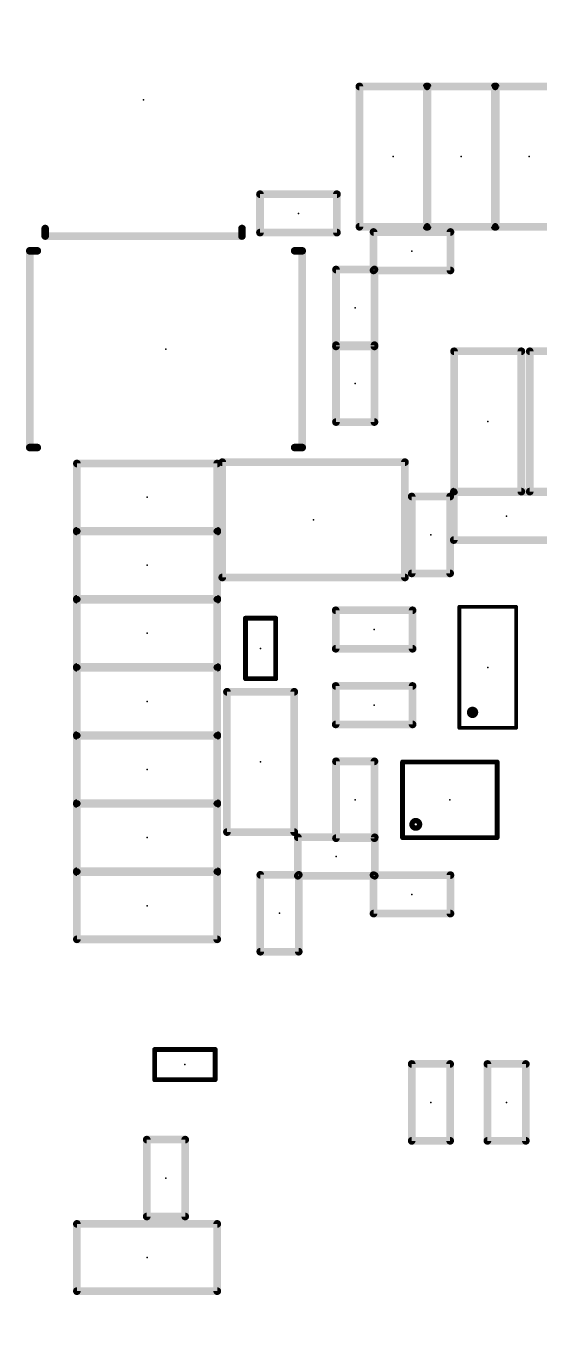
# Model space of a CAD drawing. Extents: x 0 to 169, y 0 to 191.
# Drawn here: x 59.1 to 72.66, y 116.97 to 151.25 of the extents above; entities that cross this region are included whole.
import ezdxf

# ---------------------------------------------------------------- set-up
doc = ezdxf.new("R2010")
doc.units = 0
for name, color, linetype in [('20', 7, 'CONTINUOUS'), ('21', 253, 'CONTINUOUS'), ('23', 7, 'CONTINUOUS')]:
    doc.layers.add(name, color=color, linetype=linetype)

msp = doc.modelspace()

# ---------------------------------------------------------------- linework, layer by layer
at = {"layer": '20', "const_width": 0.001}
msp.add_lwpolyline([(59.3, 100.6), (59.3, 154.1)], dxfattribs=at)
at = {"layer": '21'}
for points, const_width in [([(67.911, 145.9458), (67.911, 149.6542)], 0.2032), ([(67.911, 149.6542), (69.689, 149.6542)], 0.2032), ([(69.689, 149.6542), (69.689, 145.9458)], 0.2032), ([(69.711, 145.9458), (69.711, 149.6542)], 0.2032), ([(69.711, 149.6542), (71.489, 149.6542)], 0.2032), ([(71.489, 149.6542), (71.489, 145.9458)], 0.2032), ([(71.511, 145.9458), (71.511, 149.6542)], 0.2032), ([(71.511, 149.6542), (73.289, 149.6542)], 0.2032), ([(65.284, 145.792), (65.284, 146.808)], 0.2032), ([(65.284, 146.808), (67.316, 146.808)], 0.2032), ([(67.316, 146.808), (67.316, 145.792)], 0.2032), ([(59.608, 145.9), (59.608, 145.7)], 0.2), ([(59.608, 145.7), (64.808, 145.7)], 0.2), ([(64.808, 145.7), (64.808, 145.9)], 0.2), ([(67.316, 145.792), (65.284, 145.792)], 0.2032), ([(69.689, 145.9458), (67.911, 145.9458)], 0.2032), ([(68.284, 145.808), (70.316, 145.808)], 0.2032), ([(68.284, 144.792), (68.284, 145.808)], 0.2032), ([(71.489, 145.9458), (69.711, 145.9458)], 0.2032), ([(70.316, 145.808), (70.316, 144.792)], 0.2032), ([(73.289, 145.9458), (71.511, 145.9458)], 0.2032), ([(59.4, 145.31), (59.2, 145.31)], 0.2), ([(59.2, 145.31), (59.2, 140.11)], 0.2), ([(66.4, 145.31), (66.2, 145.31)], 0.2), ([(66.4, 140.11), (66.4, 145.31)], 0.2), ([(67.292, 142.784), (67.292, 144.816)], 0.2032), ([(67.292, 144.816), (68.308, 144.816)], 0.2032), ([(70.316, 144.792), (68.284, 144.792)], 0.2032), ([(68.308, 144.816), (68.308, 142.784)], 0.2032), ([(67.292, 140.784), (67.292, 142.816)], 0.2032), ([(67.292, 142.816), (68.308, 142.816)], 0.2032), ([(68.308, 142.784), (67.292, 142.784)], 0.2032), ([(68.308, 142.816), (68.308, 140.784)], 0.2032), ([(70.411, 138.9458), (70.411, 142.6542)], 0.2032), ([(70.411, 142.6542), (72.189, 142.6542)], 0.2032), ([(72.189, 142.6542), (72.189, 138.9458)], 0.2032), ([(72.411, 138.9458), (72.411, 142.6542)], 0.2032), ([(72.411, 142.6542), (74.189, 142.6542)], 0.2032), ([(68.308, 140.784), (67.292, 140.784)], 0.2032), ([(59.2, 140.11), (59.4, 140.11)], 0.2), ([(66.2, 140.11), (66.4, 140.11)], 0.2), ([(60.4458, 139.689), (64.1542, 139.689)], 0.2032), ([(60.4458, 137.911), (60.4458, 139.689)], 0.2032), ([(64.1542, 139.689), (64.1542, 137.911)], 0.2032), ([(64.287, 136.676), (64.287, 139.724)], 0.2032), ([(64.287, 139.724), (69.113, 139.724)], 0.2032), ([(69.113, 139.724), (69.113, 136.676)], 0.2032), ([(69.292, 136.784), (69.292, 138.816)], 0.2032), ([(69.292, 138.816), (70.308, 138.816)], 0.2032), ([(70.308, 138.816), (70.308, 136.784)], 0.2032), ([(70.403, 137.665), (70.403, 138.935)], 0.2032), ([(70.403, 138.935), (73.197, 138.935)], 0.2032), ([(72.189, 138.9458), (70.411, 138.9458)], 0.2032), ([(74.189, 138.9458), (72.411, 138.9458)], 0.2032), ([(64.1542, 137.911), (60.4458, 137.911)], 0.2032), ([(60.4458, 137.889), (64.1542, 137.889)], 0.2032), ([(60.4458, 136.111), (60.4458, 137.889)], 0.2032), ([(64.1542, 137.889), (64.1542, 136.111)], 0.2032), ([(73.197, 137.665), (70.403, 137.665)], 0.2032), ([(70.308, 136.784), (69.292, 136.784)], 0.2032), ([(69.113, 136.676), (64.287, 136.676)], 0.2032), ([(64.1542, 136.111), (60.4458, 136.111)], 0.2032), ([(60.4458, 136.089), (64.1542, 136.089)], 0.2032), ([(60.4458, 134.311), (60.4458, 136.089)], 0.2032), ([(64.1542, 136.089), (64.1542, 134.311)], 0.2032), ([(67.284, 134.792), (67.284, 135.808)], 0.2032), ([(67.284, 135.808), (69.316, 135.808)], 0.2032), ([(69.316, 135.808), (69.316, 134.792)], 0.2032), ([(70.55, 132.7), (70.55, 135.9)], 0.1), ([(70.55, 135.9), (72.05, 135.9)], 0.1), ([(70.75, 135.9), (71.84, 135.9)], 0.1), ([(72.05, 135.9), (72.05, 132.7)], 0.1), ([(64.9, 135.6), (65.7, 135.6)], 0.127), ([(64.9, 134), (64.9, 135.6)], 0.127), ([(65.7, 135.6), (65.7, 134)], 0.127), ([(69.316, 134.792), (67.284, 134.792)], 0.2032), ([(64.1542, 134.311), (60.4458, 134.311)], 0.2032), ([(60.4458, 134.289), (64.1542, 134.289)], 0.2032), ([(60.4458, 132.511), (60.4458, 134.289)], 0.2032), ([(64.1542, 134.289), (64.1542, 132.511)], 0.2032), ([(65.7, 134), (64.9, 134)], 0.127), ([(64.411, 129.9458), (64.411, 133.6542)], 0.2032), ([(64.411, 133.6542), (66.189, 133.6542)], 0.2032), ([(66.189, 133.6542), (66.189, 129.9458)], 0.2032), ([(67.284, 132.792), (67.284, 133.808)], 0.2032), ([(67.284, 133.808), (69.316, 133.808)], 0.2032), ([(69.316, 133.808), (69.316, 132.792)], 0.2032), ([(69.316, 132.792), (67.284, 132.792)], 0.2032), ([(72.05, 132.7), (70.55, 132.7)], 0.1), ([(64.1542, 132.511), (60.4458, 132.511)], 0.2032), ([(60.4458, 132.489), (64.1542, 132.489)], 0.2032), ([(60.4458, 130.711), (60.4458, 132.489)], 0.2032), ([(64.1542, 132.489), (64.1542, 130.711)], 0.2032), ([(67.292, 129.784), (67.292, 131.816)], 0.2032), ([(67.292, 131.816), (68.308, 131.816)], 0.2032), ([(68.308, 131.816), (68.308, 129.784)], 0.2032), ([(69.05, 129.8), (69.05, 131.8)], 0.127), ([(69.05, 131.8), (71.55, 131.8)], 0.127), ([(71.55, 131.8), (71.55, 129.8)], 0.127), ([(64.1542, 130.711), (60.4458, 130.711)], 0.2032), ([(60.4458, 130.689), (64.1542, 130.689)], 0.2032), ([(60.4458, 128.911), (60.4458, 130.689)], 0.2032), ([(64.1542, 130.689), (64.1542, 128.911)], 0.2032), ([(66.189, 129.9458), (64.411, 129.9458)], 0.2032), ([(66.284, 128.792), (66.284, 129.808)], 0.2032), ([(66.284, 129.808), (68.316, 129.808)], 0.2032), ([(68.308, 129.784), (67.292, 129.784)], 0.2032), ([(68.316, 129.808), (68.316, 128.792)], 0.2032), ([(71.55, 129.8), (69.05, 129.8)], 0.127), ([(64.1542, 128.911), (60.4458, 128.911)], 0.2032), ([(60.4458, 128.889), (64.1542, 128.889)], 0.2032), ([(60.4458, 127.111), (60.4458, 128.889)], 0.2032), ([(64.1542, 128.889), (64.1542, 127.111)], 0.2032), ([(65.292, 126.784), (65.292, 128.816)], 0.2032), ([(65.292, 128.816), (66.308, 128.816)], 0.2032), ([(68.316, 128.792), (66.284, 128.792)], 0.2032), ([(66.308, 128.816), (66.308, 126.784)], 0.2032), ([(68.284, 127.792), (68.284, 128.808)], 0.2032), ([(68.284, 128.808), (70.316, 128.808)], 0.2032), ([(70.316, 128.808), (70.316, 127.792)], 0.2032), ([(70.316, 127.792), (68.284, 127.792)], 0.2032), ([(64.1542, 127.111), (60.4458, 127.111)], 0.2032), ([(66.308, 126.784), (65.292, 126.784)], 0.2032), ([(62.5, 124.2), (64.1, 124.2)], 0.127), ([(62.5, 123.4), (62.5, 124.2)], 0.127), ([(64.1, 124.2), (64.1, 123.4)], 0.127), ([(69.292, 121.784), (69.292, 123.816)], 0.2032), ([(69.292, 123.816), (70.308, 123.816)], 0.2032), ([(70.308, 123.816), (70.308, 121.784)], 0.2032), ([(71.292, 121.784), (71.292, 123.816)], 0.2032), ([(71.292, 123.816), (72.308, 123.816)], 0.2032), ([(72.308, 123.816), (72.308, 121.784)], 0.2032), ([(64.1, 123.4), (62.5, 123.4)], 0.127), ([(62.292, 119.784), (62.292, 121.816)], 0.2032), ([(62.292, 121.816), (63.308, 121.816)], 0.2032), ([(63.308, 121.816), (63.308, 119.784)], 0.2032), ([(70.308, 121.784), (69.292, 121.784)], 0.2032), ([(72.308, 121.784), (71.292, 121.784)], 0.2032), ([(60.4458, 117.811), (60.4458, 119.589)], 0.2032), ([(60.4458, 119.589), (64.1542, 119.589)], 0.2032), ([(63.308, 119.784), (62.292, 119.784)], 0.2032), ([(64.1542, 119.589), (64.1542, 117.811)], 0.2032), ([(64.1542, 117.811), (60.4458, 117.811)], 0.2032)]:
    msp.add_lwpolyline(points, dxfattribs=dict(at, const_width=const_width))
for points, const_width in [([(67.9618, 149.6542, 1), (67.8602, 149.6542)], 0.1016), ([(67.911, 149.705, 1), (67.911, 149.6034)], 0.1016), ([(69.7398, 149.6542, 1), (69.6382, 149.6542)], 0.1016), ([(69.7618, 149.6542, 1), (69.6602, 149.6542)], 0.1016), ([(69.711, 149.705, 1), (69.711, 149.6034)], 0.1016), ([(69.689, 149.6034, 1), (69.689, 149.705)], 0.1016), ([(71.5398, 149.6542, 1), (71.4382, 149.6542)], 0.1016), ([(71.5618, 149.6542, 1), (71.4602, 149.6542)], 0.1016), ([(71.511, 149.705, 1), (71.511, 149.6034)], 0.1016), ([(71.489, 149.6034, 1), (71.489, 149.705)], 0.1016), ([(65.3348, 146.808, 1), (65.2332, 146.808)], 0.1016), ([(65.284, 146.8588, 1), (65.284, 146.7572)], 0.1016), ([(67.3668, 146.808, 1), (67.2652, 146.808)], 0.1016), ([(67.316, 146.7572, 1), (67.316, 146.8588)], 0.1016), ([(59.658, 145.9, 1), (59.558, 145.9)], 0.1), ([(59.608, 145.75, 1), (59.608, 145.65)], 0.1), ([(59.558, 145.7, 1), (59.658, 145.7)], 0.1), ([(64.858, 145.9, 1), (64.758, 145.9)], 0.1), ([(64.758, 145.7, 1), (64.858, 145.7)], 0.1), ([(64.808, 145.65, 1), (64.808, 145.75)], 0.1), ([(65.284, 145.8428, 1), (65.284, 145.7412)], 0.1016), ([(65.2332, 145.792, 1), (65.3348, 145.792)], 0.1016), ([(67.2652, 145.792, 1), (67.3668, 145.792)], 0.1016), ([(67.316, 145.7412, 1), (67.316, 145.8428)], 0.1016), ([(67.911, 145.9966, 1), (67.911, 145.895)], 0.1016), ([(67.8602, 145.9458, 1), (67.9618, 145.9458)], 0.1016), ([(68.284, 145.8588, 1), (68.284, 145.7572)], 0.1016), ([(68.3348, 145.808, 1), (68.2332, 145.808)], 0.1016), ([(69.6382, 145.9458, 1), (69.7398, 145.9458)], 0.1016), ([(69.711, 145.9966, 1), (69.711, 145.895)], 0.1016), ([(69.6602, 145.9458, 1), (69.7618, 145.9458)], 0.1016), ([(69.689, 145.895, 1), (69.689, 145.9966)], 0.1016), ([(70.3668, 145.808, 1), (70.2652, 145.808)], 0.1016), ([(70.316, 145.7572, 1), (70.316, 145.8588)], 0.1016), ([(71.4382, 145.9458, 1), (71.5398, 145.9458)], 0.1016), ([(71.511, 145.9966, 1), (71.511, 145.895)], 0.1016), ([(71.4602, 145.9458, 1), (71.5618, 145.9458)], 0.1016), ([(71.489, 145.895, 1), (71.489, 145.9966)], 0.1016), ([(59.2, 145.36, 1), (59.2, 145.26)], 0.1), ([(59.25, 145.31, 1), (59.15, 145.31)], 0.1), ([(59.4, 145.26, 1), (59.4, 145.36)], 0.1), ([(66.2, 145.36, 1), (66.2, 145.26)], 0.1), ([(66.45, 145.31, 1), (66.35, 145.31)], 0.1), ([(66.4, 145.26, 1), (66.4, 145.36)], 0.1), ([(67.3428, 144.816, 1), (67.2412, 144.816)], 0.1016), ([(67.292, 144.8668, 1), (67.292, 144.7652)], 0.1016), ([(68.284, 144.8428, 1), (68.284, 144.7412)], 0.1016), ([(68.2332, 144.792, 1), (68.3348, 144.792)], 0.1016), ([(68.3588, 144.816, 1), (68.2572, 144.816)], 0.1016), ([(68.308, 144.7652, 1), (68.308, 144.8668)], 0.1016), ([(70.2652, 144.792, 1), (70.3668, 144.792)], 0.1016), ([(70.316, 144.7412, 1), (70.316, 144.8428)], 0.1016), ([(67.3428, 142.816, 1), (67.2412, 142.816)], 0.1016), ([(67.292, 142.8668, 1), (67.292, 142.7652)], 0.1016), ([(67.292, 142.8348, 1), (67.292, 142.7332)], 0.1016), ([(67.2412, 142.784, 1), (67.3428, 142.784)], 0.1016), ([(68.3588, 142.816, 1), (68.2572, 142.816)], 0.1016), ([(68.2572, 142.784, 1), (68.3588, 142.784)], 0.1016), ([(68.308, 142.7652, 1), (68.308, 142.8668)], 0.1016), ([(68.308, 142.7332, 1), (68.308, 142.8348)], 0.1016), ([(70.4618, 142.6542, 1), (70.3602, 142.6542)], 0.1016), ([(70.411, 142.705, 1), (70.411, 142.6034)], 0.1016), ([(72.2398, 142.6542, 1), (72.1382, 142.6542)], 0.1016), ([(72.189, 142.6034, 1), (72.189, 142.705)], 0.1016), ([(72.4618, 142.6542, 1), (72.3602, 142.6542)], 0.1016), ([(72.411, 142.705, 1), (72.411, 142.6034)], 0.1016), ([(67.292, 140.8348, 1), (67.292, 140.7332)], 0.1016), ([(67.2412, 140.784, 1), (67.3428, 140.784)], 0.1016), ([(68.2572, 140.784, 1), (68.3588, 140.784)], 0.1016), ([(68.308, 140.7332, 1), (68.308, 140.8348)], 0.1016), ([(59.2, 140.16, 1), (59.2, 140.06)], 0.1), ([(59.15, 140.11, 1), (59.25, 140.11)], 0.1), ([(59.4, 140.06, 1), (59.4, 140.16)], 0.1), ([(66.2, 140.16, 1), (66.2, 140.06)], 0.1), ([(66.35, 140.11, 1), (66.45, 140.11)], 0.1), ([(66.4, 140.06, 1), (66.4, 140.16)], 0.1), ([(60.4458, 139.7398, 1), (60.4458, 139.6382)], 0.1016), ([(60.4966, 139.689, 1), (60.395, 139.689)], 0.1016), ([(64.205, 139.689, 1), (64.1034, 139.689)], 0.1016), ([(64.1542, 139.6382, 1), (64.1542, 139.7398)], 0.1016), ([(64.3378, 139.724, 1), (64.2362, 139.724)], 0.1016), ([(64.287, 139.7748, 1), (64.287, 139.6732)], 0.1016), ([(69.1638, 139.724, 1), (69.0622, 139.724)], 0.1016), ([(69.113, 139.6732, 1), (69.113, 139.7748)], 0.1016), ([(69.3428, 138.816, 1), (69.2412, 138.816)], 0.1016), ([(69.292, 138.8668, 1), (69.292, 138.7652)], 0.1016), ([(70.3588, 138.816, 1), (70.2572, 138.816)], 0.1016), ([(70.308, 138.7652, 1), (70.308, 138.8668)], 0.1016), ([(70.4538, 138.935, 1), (70.3522, 138.935)], 0.1016), ([(70.403, 138.9858, 1), (70.403, 138.8842)], 0.1016), ([(70.411, 138.9966, 1), (70.411, 138.895)], 0.1016), ([(70.3602, 138.9458, 1), (70.4618, 138.9458)], 0.1016), ([(72.1382, 138.9458, 1), (72.2398, 138.9458)], 0.1016), ([(72.189, 138.895, 1), (72.189, 138.9966)], 0.1016), ([(72.411, 138.9966, 1), (72.411, 138.895)], 0.1016), ([(72.3602, 138.9458, 1), (72.4618, 138.9458)], 0.1016), ([(60.4458, 137.9618, 1), (60.4458, 137.8602)], 0.1016), ([(60.4458, 137.9398, 1), (60.4458, 137.8382)], 0.1016), ([(60.4966, 137.889, 1), (60.395, 137.889)], 0.1016), ([(60.395, 137.911, 1), (60.4966, 137.911)], 0.1016), ([(64.205, 137.889, 1), (64.1034, 137.889)], 0.1016), ([(64.1034, 137.911, 1), (64.205, 137.911)], 0.1016), ([(64.1542, 137.8602, 1), (64.1542, 137.9618)], 0.1016), ([(64.1542, 137.8382, 1), (64.1542, 137.9398)], 0.1016), ([(70.403, 137.7158, 1), (70.403, 137.6142)], 0.1016), ([(70.3522, 137.665, 1), (70.4538, 137.665)], 0.1016), ([(69.292, 136.8348, 1), (69.292, 136.7332)], 0.1016), ([(69.2412, 136.784, 1), (69.3428, 136.784)], 0.1016), ([(70.2572, 136.784, 1), (70.3588, 136.784)], 0.1016), ([(70.308, 136.7332, 1), (70.308, 136.8348)], 0.1016), ([(64.287, 136.7268, 1), (64.287, 136.6252)], 0.1016), ([(64.2362, 136.676, 1), (64.3378, 136.676)], 0.1016), ([(69.0622, 136.676, 1), (69.1638, 136.676)], 0.1016), ([(69.113, 136.6252, 1), (69.113, 136.7268)], 0.1016), ([(60.4458, 136.1618, 1), (60.4458, 136.0602)], 0.1016), ([(60.4458, 136.1398, 1), (60.4458, 136.0382)], 0.1016), ([(60.4966, 136.089, 1), (60.395, 136.089)], 0.1016), ([(60.395, 136.111, 1), (60.4966, 136.111)], 0.1016), ([(64.205, 136.089, 1), (64.1034, 136.089)], 0.1016), ([(64.1034, 136.111, 1), (64.205, 136.111)], 0.1016), ([(64.1542, 136.0602, 1), (64.1542, 136.1618)], 0.1016), ([(64.1542, 136.0382, 1), (64.1542, 136.1398)], 0.1016), ([(67.3348, 135.808, 1), (67.2332, 135.808)], 0.1016), ([(67.284, 135.8588, 1), (67.284, 135.7572)], 0.1016), ([(69.3668, 135.808, 1), (69.2652, 135.808)], 0.1016), ([(69.316, 135.7572, 1), (69.316, 135.8588)], 0.1016), ([(70.575, 135.9, 1), (70.525, 135.9)], 0.05), ([(70.55, 135.925, 1), (70.55, 135.875)], 0.05), ([(70.75, 135.925, 1), (70.75, 135.875)], 0.05), ([(71.84, 135.875, 1), (71.84, 135.925)], 0.05), ([(72.075, 135.9, 1), (72.025, 135.9)], 0.05), ([(72.05, 135.875, 1), (72.05, 135.925)], 0.05), ([(64.9318, 135.6, 1), (64.8683, 135.6)], 0.0635), ([(64.9, 135.6317, 1), (64.9, 135.5683)], 0.0635), ([(65.7318, 135.6, 1), (65.6683, 135.6)], 0.0635), ([(65.7, 135.5683, 1), (65.7, 135.6317)], 0.0635), ([(67.284, 134.8428, 1), (67.284, 134.7412)], 0.1016), ([(67.2332, 134.792, 1), (67.3348, 134.792)], 0.1016), ([(69.2652, 134.792, 1), (69.3668, 134.792)], 0.1016), ([(69.316, 134.7412, 1), (69.316, 134.8428)], 0.1016), ([(60.4458, 134.3618, 1), (60.4458, 134.2602)], 0.1016), ([(64.1542, 134.2602, 1), (64.1542, 134.3618)], 0.1016), ([(60.4458, 134.3398, 1), (60.4458, 134.2382)], 0.1016), ([(60.4966, 134.289, 1), (60.395, 134.289)], 0.1016), ([(60.395, 134.311, 1), (60.4966, 134.311)], 0.1016), ([(64.205, 134.289, 1), (64.1034, 134.289)], 0.1016), ([(64.1034, 134.311, 1), (64.205, 134.311)], 0.1016), ([(64.1542, 134.2382, 1), (64.1542, 134.3398)], 0.1016), ([(64.9, 134.0317, 1), (64.9, 133.9683)], 0.0635), ([(65.7, 133.9683, 1), (65.7, 134.0317)], 0.0635), ([(64.4618, 133.6542, 1), (64.3602, 133.6542)], 0.1016), ([(64.411, 133.705, 1), (64.411, 133.6034)], 0.1016), ([(64.8683, 134, 1), (64.9318, 134)], 0.0635), ([(65.6683, 134, 1), (65.7318, 134)], 0.0635), ([(66.2398, 133.6542, 1), (66.1382, 133.6542)], 0.1016), ([(66.189, 133.6034, 1), (66.189, 133.705)], 0.1016), ([(67.3348, 133.808, 1), (67.2332, 133.808)], 0.1016), ([(67.284, 133.8588, 1), (67.284, 133.7572)], 0.1016), ([(69.3668, 133.808, 1), (69.2652, 133.808)], 0.1016), ([(69.316, 133.7572, 1), (69.316, 133.8588)], 0.1016), ([(70.9, 133.035, 1), (70.9, 133.185, 1), (70.9, 133.035)], 0.15), ([(67.284, 132.8428, 1), (67.284, 132.7412)], 0.1016), ([(67.2332, 132.792, 1), (67.3348, 132.792)], 0.1016), ([(69.2652, 132.792, 1), (69.3668, 132.792)], 0.1016), ([(69.316, 132.7412, 1), (69.316, 132.8428)], 0.1016), ([(70.55, 132.725, 1), (70.55, 132.675)], 0.05), ([(70.525, 132.7, 1), (70.575, 132.7)], 0.05), ([(72.025, 132.7, 1), (72.075, 132.7)], 0.05), ([(72.05, 132.675, 1), (72.05, 132.725)], 0.05), ([(60.4458, 132.5618, 1), (60.4458, 132.4602)], 0.1016), ([(60.4458, 132.5398, 1), (60.4458, 132.4382)], 0.1016), ([(60.4966, 132.489, 1), (60.395, 132.489)], 0.1016), ([(60.395, 132.511, 1), (60.4966, 132.511)], 0.1016), ([(64.205, 132.489, 1), (64.1034, 132.489)], 0.1016), ([(64.1034, 132.511, 1), (64.205, 132.511)], 0.1016), ([(64.1542, 132.4602, 1), (64.1542, 132.5618)], 0.1016), ([(64.1542, 132.4382, 1), (64.1542, 132.5398)], 0.1016), ([(67.3428, 131.816, 1), (67.2412, 131.816)], 0.1016), ([(67.292, 131.8668, 1), (67.292, 131.7652)], 0.1016), ([(68.3588, 131.816, 1), (68.2572, 131.816)], 0.1016), ([(68.308, 131.7652, 1), (68.308, 131.8668)], 0.1016), ([(69.0817, 131.8, 1), (69.0182, 131.8)], 0.0635), ([(69.05, 131.8317, 1), (69.05, 131.7683)], 0.0635), ([(71.5817, 131.8, 1), (71.5182, 131.8)], 0.0635), ([(71.55, 131.7683, 1), (71.55, 131.8317)], 0.0635), ([(60.4458, 130.7618, 1), (60.4458, 130.6602)], 0.1016), ([(60.4458, 130.7398, 1), (60.4458, 130.6382)], 0.1016), ([(60.4966, 130.689, 1), (60.395, 130.689)], 0.1016), ([(60.395, 130.711, 1), (60.4966, 130.711)], 0.1016), ([(64.205, 130.689, 1), (64.1034, 130.689)], 0.1016), ([(64.1034, 130.711, 1), (64.205, 130.711)], 0.1016), ([(64.1542, 130.6602, 1), (64.1542, 130.7618)], 0.1016), ([(64.1542, 130.6382, 1), (64.1542, 130.7398)], 0.1016), ([(69.4, 130.0793, 1), (69.4, 130.2207, 1), (69.4, 130.0793)], 0.2), ([(64.411, 129.9966, 1), (64.411, 129.895)], 0.1016), ([(64.3602, 129.9458, 1), (64.4618, 129.9458)], 0.1016), ([(66.1382, 129.9458, 1), (66.2398, 129.9458)], 0.1016), ([(66.189, 129.895, 1), (66.189, 129.9966)], 0.1016), ([(66.3348, 129.808, 1), (66.2332, 129.808)], 0.1016), ([(66.284, 129.8588, 1), (66.284, 129.7572)], 0.1016), ([(67.292, 129.8348, 1), (67.292, 129.7332)], 0.1016), ([(67.2412, 129.784, 1), (67.3428, 129.784)], 0.1016), ([(68.2572, 129.784, 1), (68.3588, 129.784)], 0.1016), ([(68.3668, 129.808, 1), (68.2652, 129.808)], 0.1016), ([(68.308, 129.7332, 1), (68.308, 129.8348)], 0.1016), ([(68.316, 129.7572, 1), (68.316, 129.8588)], 0.1016), ([(69.0182, 129.8, 1), (69.0817, 129.8)], 0.0635), ([(69.05, 129.8317, 1), (69.05, 129.7683)], 0.0635), ([(71.5182, 129.8, 1), (71.5817, 129.8)], 0.0635), ([(71.55, 129.7683, 1), (71.55, 129.8317)], 0.0635), ([(60.4458, 128.9618, 1), (60.4458, 128.8602)], 0.1016), ([(60.4458, 128.9398, 1), (60.4458, 128.8382)], 0.1016), ([(60.4966, 128.889, 1), (60.395, 128.889)], 0.1016), ([(60.395, 128.911, 1), (60.4966, 128.911)], 0.1016), ([(64.205, 128.889, 1), (64.1034, 128.889)], 0.1016), ([(64.1034, 128.911, 1), (64.205, 128.911)], 0.1016), ([(64.1542, 128.8602, 1), (64.1542, 128.9618)], 0.1016), ([(64.1542, 128.8382, 1), (64.1542, 128.9398)], 0.1016), ([(65.3428, 128.816, 1), (65.2412, 128.816)], 0.1016), ([(65.292, 128.8668, 1), (65.292, 128.7652)], 0.1016), ([(66.284, 128.8428, 1), (66.284, 128.7412)], 0.1016), ([(66.2332, 128.792, 1), (66.3348, 128.792)], 0.1016), ([(66.3588, 128.816, 1), (66.2572, 128.816)], 0.1016), ([(66.308, 128.7652, 1), (66.308, 128.8668)], 0.1016), ([(68.3348, 128.808, 1), (68.2332, 128.808)], 0.1016), ([(68.284, 128.8588, 1), (68.284, 128.7572)], 0.1016), ([(68.2652, 128.792, 1), (68.3668, 128.792)], 0.1016), ([(68.316, 128.7412, 1), (68.316, 128.8428)], 0.1016), ([(70.3668, 128.808, 1), (70.2652, 128.808)], 0.1016), ([(70.316, 128.7572, 1), (70.316, 128.8588)], 0.1016), ([(68.284, 127.8428, 1), (68.284, 127.7412)], 0.1016), ([(70.316, 127.7412, 1), (70.316, 127.8428)], 0.1016), ([(68.2332, 127.792, 1), (68.3348, 127.792)], 0.1016), ([(70.2652, 127.792, 1), (70.3668, 127.792)], 0.1016), ([(60.4458, 127.1618, 1), (60.4458, 127.0602)], 0.1016), ([(64.1542, 127.0602, 1), (64.1542, 127.1618)], 0.1016), ([(60.395, 127.111, 1), (60.4966, 127.111)], 0.1016), ([(64.1034, 127.111, 1), (64.205, 127.111)], 0.1016), ([(65.292, 126.8348, 1), (65.292, 126.7332)], 0.1016), ([(66.308, 126.7332, 1), (66.308, 126.8348)], 0.1016), ([(65.2412, 126.784, 1), (65.3428, 126.784)], 0.1016), ([(66.2572, 126.784, 1), (66.3588, 126.784)], 0.1016), ([(62.5, 124.2318, 1), (62.5, 124.1683)], 0.0635), ([(62.5318, 124.2, 1), (62.4682, 124.2)], 0.0635), ([(64.1318, 124.2, 1), (64.0683, 124.2)], 0.0635), ([(64.1, 124.1683, 1), (64.1, 124.2318)], 0.0635), ([(69.3428, 123.816, 1), (69.2412, 123.816)], 0.1016), ([(69.292, 123.8668, 1), (69.292, 123.7652)], 0.1016), ([(70.3588, 123.816, 1), (70.2572, 123.816)], 0.1016), ([(70.308, 123.7652, 1), (70.308, 123.8668)], 0.1016), ([(71.3428, 123.816, 1), (71.2412, 123.816)], 0.1016), ([(71.292, 123.8668, 1), (71.292, 123.7652)], 0.1016), ([(72.3588, 123.816, 1), (72.2572, 123.816)], 0.1016), ([(72.308, 123.7652, 1), (72.308, 123.8668)], 0.1016), ([(62.5, 123.4318, 1), (62.5, 123.3683)], 0.0635), ([(64.1, 123.3683, 1), (64.1, 123.4318)], 0.0635), ([(62.4682, 123.4, 1), (62.5318, 123.4)], 0.0635), ([(64.0683, 123.4, 1), (64.1318, 123.4)], 0.0635), ([(62.3428, 121.816, 1), (62.2412, 121.816)], 0.1016), ([(62.292, 121.8668, 1), (62.292, 121.7652)], 0.1016), ([(63.3588, 121.816, 1), (63.2572, 121.816)], 0.1016), ([(63.308, 121.7652, 1), (63.308, 121.8668)], 0.1016), ([(69.292, 121.8348, 1), (69.292, 121.7332)], 0.1016), ([(69.2412, 121.784, 1), (69.3428, 121.784)], 0.1016), ([(70.2572, 121.784, 1), (70.3588, 121.784)], 0.1016), ([(70.308, 121.7332, 1), (70.308, 121.8348)], 0.1016), ([(71.292, 121.8348, 1), (71.292, 121.7332)], 0.1016), ([(71.2412, 121.784, 1), (71.3428, 121.784)], 0.1016), ([(72.2572, 121.784, 1), (72.3588, 121.784)], 0.1016), ([(72.308, 121.7332, 1), (72.308, 121.8348)], 0.1016), ([(60.4966, 119.589, 1), (60.395, 119.589)], 0.1016), ([(60.4458, 119.6398, 1), (60.4458, 119.5382)], 0.1016), ([(62.292, 119.8348, 1), (62.292, 119.7332)], 0.1016), ([(62.2412, 119.784, 1), (62.3428, 119.784)], 0.1016), ([(63.2572, 119.784, 1), (63.3588, 119.784)], 0.1016), ([(63.308, 119.7332, 1), (63.308, 119.8348)], 0.1016), ([(64.205, 119.589, 1), (64.1034, 119.589)], 0.1016), ([(64.1542, 119.5382, 1), (64.1542, 119.6398)], 0.1016), ([(60.4458, 117.8618, 1), (60.4458, 117.7602)], 0.1016), ([(60.395, 117.811, 1), (60.4966, 117.811)], 0.1016), ([(64.1034, 117.811, 1), (64.205, 117.811)], 0.1016), ([(64.1542, 117.7602, 1), (64.1542, 117.8618)], 0.1016)]:
    msp.add_lwpolyline(points, format="xyb", dxfattribs=dict(at, const_width=const_width))
at = {"layer": '23'}
for p in [(62.208, 149.3), (68.8, 147.8), (70.6, 147.8), (72.4, 147.8), (66.3, 146.3), (69.3, 145.3), (67.8, 143.8), (62.8, 142.71), (67.8, 141.8), (71.3, 140.8), (62.3, 138.8), (66.7, 138.2), (71.8, 138.3), (69.8, 137.8), (62.3, 137), (62.3, 135.2), (68.3, 135.3), (65.3, 134.8), (71.3, 134.3), (62.3, 133.4), (68.3, 133.3), (65.3, 131.8), (62.3, 131.6), (67.8, 130.8), (70.3, 130.8), (62.3, 129.8), (67.3, 129.3), (69.3, 128.3), (62.3, 128), (65.8, 127.8), (63.3, 123.8), (69.8, 122.8), (71.8, 122.8), (62.8, 120.8), (62.3, 118.7)]:
    msp.add_point(p, dxfattribs=at)

doc.saveas('drawing.dxf')
